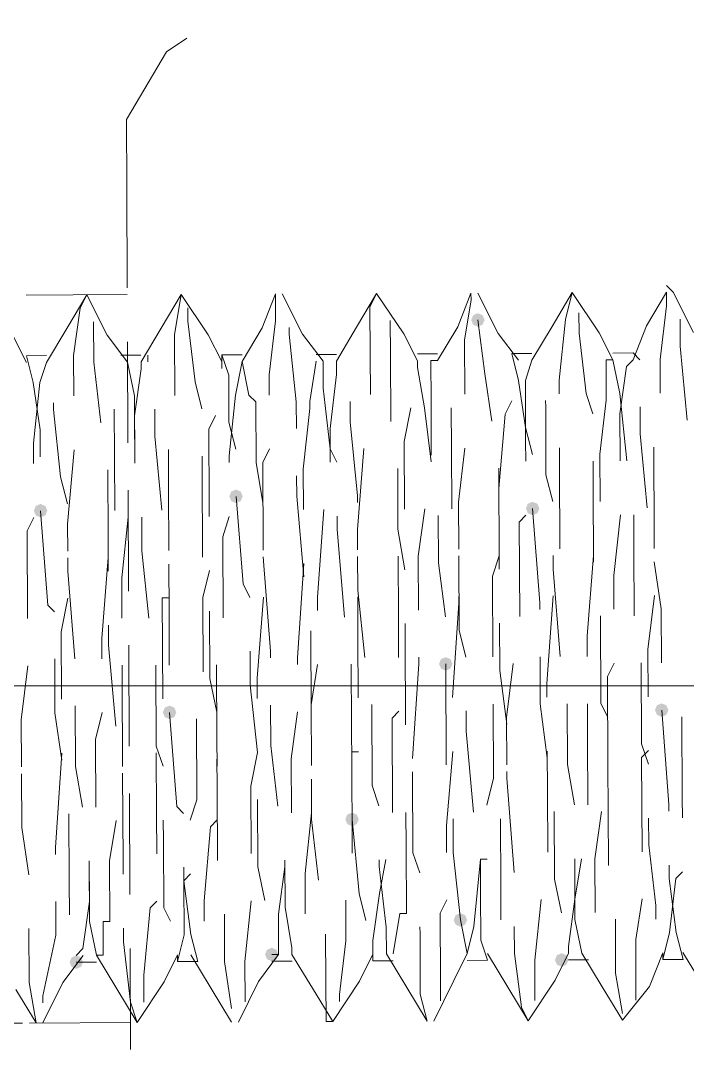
# Model space of a CAD drawing. Header units: millimetres. Extents: x 89051 to 218395, y -330386 to -125649.
# Drawn here: x 100701.64 to 100713.61, y -132844.52 to -132826.04 of the extents above; entities that cross this region are included whole.
import ezdxf

# ---------------------------------------------------------------- set-up
doc = ezdxf.new("R2010")
doc.units = ezdxf.units.MM
doc.header["$LTSCALE"] = 13
for name, pattern in [('1 实线', [0]), ('ACAD_ISO04W100', [30, 24, -3, 0, -3]), ('CENTER', [50.8, 31.75, -6.35, 6.35, -6.35])]:
    doc.linetypes.add(name, pattern=pattern)
doc.layers.get('0').update_dxf_attribs({"color": 1, "linetype": 'CENTER'})
doc.layers.add('C00-00-00', color=7, linetype='Continuous')
doc.layers.add('标注、文本', color=3, linetype='Continuous', lineweight=25)

msp = doc.modelspace()

# ---------------------------------------------------------------- hatches: boundary and pattern name
at = {"layer": 'C00-00-00'}
h = msp.add_hatch(color=256, dxfattribs=at)
h.dxf.hatch_style = 2
h.paths.add_polyline_path([(100709.726, -132831.411), (100709.762, -132831.496), (100709.847, -132831.531), (100709.932, -132831.495), (100709.968, -132831.409), (100709.932, -132831.324), (100709.846, -132831.289), (100709.761, -132831.325)])
h = msp.add_hatch(color=256, dxfattribs=at)
h.dxf.hatch_style = 2
h.paths.add_polyline_path([(100705.384, -132834.577), (100705.42, -132834.662), (100705.505, -132834.697), (100705.59, -132834.661), (100705.626, -132834.575), (100705.59, -132834.49), (100705.504, -132834.455), (100705.419, -132834.491)])
h = msp.add_hatch(color=256, dxfattribs=at)
h.dxf.hatch_style = 2
h.paths.add_polyline_path([(100701.876, -132834.834), (100701.911, -132834.92), (100701.997, -132834.955), (100702.082, -132834.919), (100702.118, -132834.833), (100702.082, -132834.748), (100701.996, -132834.713), (100701.911, -132834.749)])
h = msp.add_hatch(color=256, dxfattribs=at)
h.dxf.hatch_style = 2
h.paths.add_polyline_path([(100710.709, -132834.794), (100710.745, -132834.88), (100710.831, -132834.915), (100710.916, -132834.879), (100710.951, -132834.793), (100710.915, -132834.708), (100710.829, -132834.673), (100710.744, -132834.709)])
h = msp.add_hatch(color=256, dxfattribs=at)
h.dxf.hatch_style = 2
h.paths.add_polyline_path([(100709.149, -132837.585), (100709.185, -132837.67), (100709.27, -132837.705), (100709.355, -132837.669), (100709.391, -132837.584), (100709.355, -132837.498), (100709.269, -132837.463), (100709.184, -132837.499)])
h = msp.add_hatch(color=256, dxfattribs=at)
h.dxf.hatch_style = 2
h.paths.add_polyline_path([(100704.191, -132838.454), (100704.227, -132838.54), (100704.313, -132838.575), (100704.398, -132838.539), (100704.433, -132838.453), (100704.397, -132838.368), (100704.312, -132838.333), (100704.226, -132838.369)])
h = msp.add_hatch(color=256, dxfattribs=at)
h.dxf.hatch_style = 2
h.paths.add_polyline_path([(100713.025, -132838.414), (100713.061, -132838.499), (100713.146, -132838.535), (100713.231, -132838.499), (100713.267, -132838.413), (100713.231, -132838.328), (100713.145, -132838.293), (100713.06, -132838.328)])
h = msp.add_hatch(color=256, dxfattribs=at)
h.dxf.hatch_style = 2
h.paths.add_polyline_path([(100707.467, -132840.375), (100707.503, -132840.461), (100707.589, -132840.496), (100707.674, -132840.46), (100707.709, -132840.374), (100707.673, -132840.289), (100707.588, -132840.254), (100707.502, -132840.29)])
h = msp.add_hatch(color=256, dxfattribs=at)
h.dxf.hatch_style = 2
h.paths.add_polyline_path([(100709.412, -132842.182), (100709.447, -132842.267), (100709.533, -132842.302), (100709.618, -132842.266), (100709.653, -132842.181), (100709.618, -132842.095), (100709.532, -132842.06), (100709.447, -132842.096)])
h = msp.add_hatch(color=256, dxfattribs=at)
h.dxf.hatch_style = 2
h.paths.add_polyline_path([(100706.026, -132842.802), (100706.062, -132842.887), (100706.148, -132842.923), (100706.233, -132842.887), (100706.268, -132842.801), (100706.232, -132842.716), (100706.147, -132842.681), (100706.061, -132842.717)])
h = msp.add_hatch(color=256, dxfattribs=at)
h.dxf.hatch_style = 2
h.paths.add_polyline_path([(100702.517, -132842.939), (100702.553, -132843.024), (100702.639, -132843.06), (100702.724, -132843.024), (100702.759, -132842.938), (100702.723, -132842.853), (100702.638, -132842.818), (100702.553, -132842.854)])
h = msp.add_hatch(color=256, dxfattribs=at)
h.dxf.hatch_style = 2
h.paths.add_polyline_path([(100711.23, -132842.9), (100711.266, -132842.985), (100711.351, -132843.02), (100711.437, -132842.984), (100711.472, -132842.898), (100711.436, -132842.813), (100711.35, -132842.778), (100711.265, -132842.814)])

# ---------------------------------------------------------------- linework, layer by layer
at = {"color": 7, "linetype": '1 实线', "lineweight": 0, "extrusion": (0, 0, -1)}
for centre, major_axis, ratio, start_param, end_param in [((100704.687, -132837.484), (-0.209, 45.982), 0.866025, 2.304713, 7.120065), ((100719.918, -132837.415), (0.157, -34.608), 0.908418, 5.225125, 10.48821), ((100707.833, -132837.47), (0.157, -34.608), 0.908418, 6.283185, 9.424778)]:
    msp.add_ellipse(centre, major_axis=major_axis, ratio=ratio, start_param=start_param, end_param=end_param, dxfattribs=at)
at = {"layer": 'C00-00-00', "lineweight": 15}
for points in [[(100704.258, -132826.595), (100704.62, -132826.351)], [(100703.538, -132827.808), (100704.258, -132826.595)], [(100703.543, -132829.018), (100703.538, -132827.808)], [(100703.551, -132830.834), (100703.543, -132829.018)], [(100713.354, -132830.91), (100713.232, -132830.79)], [(100701.737, -132830.963), (100702.584, -132830.959)], [(100702.466, -132831.565), (100702.826, -132830.958)], [(100702.584, -132830.959), (100703.552, -132830.955)], [(100702.826, -132830.958), (100702.706, -132831.2)], [(100702.826, -132830.958), (100703.192, -132831.682)], [(100704.16, -132831.557), (100704.52, -132830.95)], [(100704.52, -132830.95), (100704.402, -132831.677)], [(100704.52, -132830.95), (100705.007, -132831.674)], [(100705.975, -132831.549), (100706.214, -132830.942)], [(100706.214, -132830.942), (100706.216, -132831.427)], [(100706.335, -132830.942), (100706.701, -132831.666)], [(100707.669, -132831.541), (100708.029, -132830.934)], [(100708.029, -132830.934), (100707.909, -132831.177)], [(100708.029, -132830.934), (100708.517, -132831.658)], [(100709.484, -132831.533), (100709.723, -132830.927)], [(100709.723, -132830.927), (100709.724, -132831.048)], [(100709.844, -132830.926), (100710.211, -132831.65)], [(100711.178, -132831.525), (100711.538, -132830.918)], [(100711.538, -132830.918), (100711.42, -132831.403)], [(100711.538, -132830.918), (100712.026, -132831.642)], [(100712.872, -132831.517), (100713.233, -132830.911)], [(100713.233, -132830.911), (100713.234, -132831.153)], [(100713.354, -132830.91), (100713.72, -132831.634)], [(100702.706, -132831.2), (100702.589, -132832.048)], [(100704.643, -132831.434), (100704.642, -132831.192)], [(100707.909, -132831.177), (100707.913, -132832.024)], [(100709.724, -132831.048), (100709.606, -132831.774)], [(100713.234, -132831.153), (100713.117, -132832.121)], [(100711.42, -132831.403), (100711.304, -132832.492)], [(100711.663, -132831.644), (100711.661, -132831.281)], [(100713.479, -132831.878), (100713.477, -132831.394)], [(100702.105, -132832.171), (100702.466, -132831.565)], [(100702.953, -132832.167), (100702.949, -132831.441)], [(100703.8, -132832.164), (100704.16, -132831.557)], [(100704.769, -132832.522), (100704.643, -132831.434)], [(100705.615, -132832.155), (100705.975, -132831.549)], [(100706.216, -132831.427), (100706.1, -132832.395)], [(100706.459, -132831.667), (100706.459, -132831.546)], [(100707.309, -132832.148), (100707.669, -132831.541)], [(100708.276, -132832.022), (100708.273, -132831.417)], [(100709.124, -132832.139), (100709.484, -132831.533)], [(100709.972, -132832.378), (100709.847, -132831.41)], [(100710.818, -132832.132), (100711.178, -132831.525)], [(100712.633, -132832.123), (100712.872, -132831.517)], [(100701.498, -132831.69), (100701.742, -132832.173)], [(100703.192, -132831.682), (100703.558, -132832.165)], [(100704.402, -132831.677), (100704.407, -132832.766)], [(100705.007, -132831.674), (100705.252, -132832.157)], [(100706.586, -132832.877), (100706.459, -132831.667)], [(100706.701, -132831.666), (100707.067, -132832.149)], [(100708.517, -132831.658), (100708.761, -132832.141)], [(100709.606, -132831.774), (100709.611, -132832.742)], [(100710.211, -132831.65), (100710.576, -132832.133)], [(100711.789, -132832.732), (100711.663, -132831.644)], [(100712.026, -132831.642), (100712.27, -132832.125)], [(100703.564, -132833.617), (100703.556, -132831.802)], [(100713.606, -132833.208), (100713.479, -132831.878)], [(100701.742, -132832.052), (100702.105, -132832.05)], [(100701.742, -132832.052), (100701.865, -132832.535)], [(100702.589, -132832.048), (100702.592, -132832.774)], [(100703.436, -132832.044), (100703.799, -132832.043)], [(100703.921, -132832.163), (100703.92, -132832.042)], [(100705.251, -132832.036), (100705.614, -132832.034)], [(100705.252, -132832.278), (100705.251, -132832.036)], [(100705.251, -132832.036), (100705.374, -132832.398)], [(100706.945, -132832.028), (100707.308, -132832.027)], [(100707.913, -132832.024), (100707.917, -132832.75)], [(100708.282, -132833.232), (100708.276, -132832.022)], [(100708.76, -132832.02), (100709.123, -132832.018)], [(100708.761, -132832.141), (100708.761, -132832.262)], [(100709.124, -132832.139), (100709.003, -132832.14)], [(100709.003, -132832.14), (100709.006, -132832.866)], [(100710.454, -132832.012), (100710.817, -132832.011)], [(100710.454, -132832.012), (100710.578, -132832.496)], [(100710.818, -132832.132), (100710.699, -132832.495)], [(100712.149, -132832.126), (100712.27, -132832.125)], [(100712.152, -132832.731), (100712.149, -132832.126)], [(100712.269, -132832.004), (100712.632, -132832.002)], [(100712.27, -132832.125), (100712.394, -132832.73)], [(100712.633, -132832.123), (100712.513, -132832.245)], [(100712.754, -132832.123), (100712.632, -132832.002)], [(100713.117, -132832.121), (100713.12, -132832.726)], [(100702.105, -132832.171), (100701.986, -132832.535)], [(100703.078, -132833.256), (100702.953, -132832.167)], [(100703.558, -132832.165), (100703.681, -132832.769)], [(100703.8, -132832.285), (100703.683, -132833.132)], [(100703.8, -132832.164), (100703.8, -132832.285)], [(100705.615, -132832.155), (100705.496, -132832.761)], [(100705.738, -132832.76), (100705.615, -132832.155)], [(100706.828, -132832.876), (100706.946, -132832.149)], [(100707.067, -132832.149), (100707.069, -132832.633)], [(100707.309, -132832.148), (100707.31, -132832.39)], [(100708.761, -132832.262), (100708.886, -132832.987)], [(100712.513, -132832.245), (100712.395, -132833.093)], [(100705.374, -132832.398), (100705.378, -132833.245)], [(100706.1, -132832.395), (100706.101, -132832.758)], [(100707.31, -132832.39), (100707.193, -132833.358)], [(100710.097, -132833.224), (100709.972, -132832.378)], [(100710.578, -132832.496), (100710.702, -132833.342)], [(100710.699, -132832.495), (100710.704, -132833.584)], [(100711.304, -132832.492), (100711.305, -132832.734)], [(100701.865, -132832.535), (100701.99, -132833.382)], [(100701.986, -132832.535), (100701.87, -132833.624)], [(100704.892, -132833.006), (100704.769, -132832.522)], [(100707.069, -132832.633), (100707.195, -132833.721)], [(100703.681, -132832.769), (100703.687, -132833.979)], [(100705.496, -132832.761), (100705.38, -132833.85)], [(100705.86, -132832.88), (100705.738, -132832.76)], [(100705.865, -132833.969), (100705.86, -132832.88)], [(100706.588, -132833.361), (100706.586, -132832.877)], [(100706.829, -132832.997), (100706.828, -132832.876)], [(100707.556, -132833.236), (100707.554, -132832.873)], [(100709.006, -132832.866), (100709.011, -132833.834)], [(100710.338, -132833.102), (100710.458, -132832.859)], [(100711.064, -132832.978), (100711.063, -132832.857)], [(100711.911, -132833.095), (100711.789, -132832.732)], [(100712.036, -132833.82), (100712.152, -132832.852)], [(100712.152, -132832.852), (100712.152, -132832.731)], [(100712.394, -132832.73), (100712.52, -132833.939)], [(100702.23, -132833.018), (100702.23, -132832.897)], [(100702.357, -132834.227), (100702.23, -132833.018)], [(100703.323, -132833.86), (100703.319, -132833.013)], [(100704.048, -132833.494), (100704.045, -132833.009)], [(100706.712, -132834.086), (100706.829, -132832.997)], [(100708.525, -132833.594), (100708.644, -132832.989)], [(100708.886, -132832.987), (100709.011, -132833.955)], [(100709.373, -132833.711), (100709.37, -132832.985)], [(100711.069, -132834.188), (100711.064, -132832.978)], [(100712.76, -132833.454), (100712.758, -132832.97)], [(100703.683, -132833.132), (100703.687, -132833.979)], [(100705.015, -132833.368), (100705.135, -132833.126)], [(100705.378, -132833.245), (100705.501, -132833.729)], [(100707.683, -132834.566), (100707.556, -132833.236)], [(100710.223, -132834.434), (100710.338, -132833.102)], [(100712.395, -132833.093), (100712.399, -132833.94)], [(100701.99, -132833.382), (100701.992, -132833.866)], [(100705.021, -132834.699), (100705.015, -132833.368)], [(100707.193, -132833.358), (100707.196, -132833.963)], [(100710.702, -132833.342), (100710.826, -132833.826)], [(100701.87, -132833.624), (100701.872, -132833.987)], [(100704.175, -132834.824), (100704.048, -132833.494)], [(100708.531, -132834.804), (100708.525, -132833.594)], [(100710.704, -132833.584), (100710.705, -132833.947)], [(100712.887, -132834.784), (100712.76, -132833.454)], [(100702.597, -132833.742), (100702.482, -132835.074)], [(100704.291, -132833.734), (100704.294, -132834.46)], [(100706.106, -132833.726), (100705.986, -132833.969)], [(100707.195, -132833.721), (100707.317, -132833.963)], [(100707.8, -132833.718), (100707.685, -132835.171)], [(100709.378, -132834.8), (100709.373, -132833.711)], [(100709.615, -132833.71), (100709.498, -132834.679)], [(100711.309, -132833.703), (100711.311, -132834.066)], [(100713.003, -132833.695), (100713.01, -132835.268)], [(100703.328, -132834.828), (100703.323, -132833.86)], [(100704.897, -132834.095), (100704.896, -132833.853)], [(100705.38, -132833.85), (100705.381, -132833.971)], [(100705.989, -132834.695), (100705.865, -132833.969)], [(100705.986, -132833.969), (100705.993, -132835.542)], [(100711.917, -132834.426), (100711.915, -132833.942)], [(100712.04, -132834.667), (100712.036, -132833.82)], [(100703.209, -132835.312), (100703.203, -132834.102)], [(100704.905, -132835.668), (100704.897, -132834.095)], [(100706.716, -132834.812), (100706.712, -132834.086)], [(100708.412, -132835.168), (100708.407, -132834.079)], [(100710.229, -132835.765), (100710.222, -132834.071)], [(100711.311, -132834.066), (100711.317, -132835.518)], [(100702.48, -132834.711), (100702.357, -132834.227)], [(100706.594, -132834.571), (100706.592, -132834.208)], [(100711.192, -132834.671), (100711.069, -132834.188)], [(100703.576, -132836.279), (100703.568, -132834.464)], [(100704.294, -132834.46), (100704.299, -132835.55)], [(100710.224, -132834.676), (100710.223, -132834.434)], [(100711.923, -132835.757), (100711.917, -132834.426)], [(100705.022, -132834.941), (100705.021, -132834.699)], [(100705.505, -132834.576), (100705.633, -132836.149)], [(100706.721, -132836.023), (100706.594, -132834.571)], [(100707.683, -132834.687), (100707.683, -132834.566)], [(100709.498, -132834.679), (100709.502, -132835.526)], [(100701.997, -132834.834), (100702.125, -132836.527)], [(100707.079, -132834.811), (100706.965, -132836.384)], [(100708.894, -132834.803), (100708.777, -132835.65)], [(100710.71, -132834.915), (100710.589, -132835.037)], [(100710.83, -132834.794), (100710.959, -132836.487)], [(100712.404, -132834.908), (100712.288, -132835.997)], [(100712.646, -132834.907), (100712.648, -132835.512)], [(100701.876, -132834.955), (100701.756, -132835.198)], [(100702.482, -132835.074), (100702.484, -132835.558)], [(100703.57, -132834.948), (100703.454, -132836.037)], [(100703.812, -132834.947), (100703.815, -132835.552)], [(100705.385, -132834.94), (100705.266, -132835.303)], [(100707.321, -132834.931), (100707.322, -132835.173)], [(100709.136, -132834.922), (100709.14, -132835.77)], [(100710.589, -132835.037), (100710.597, -132836.731)], [(100701.756, -132835.198), (100701.763, -132836.771)], [(100707.322, -132835.173), (100707.451, -132836.745)], [(100707.685, -132835.171), (100707.687, -132835.534)], [(100708.536, -132835.893), (100708.412, -132835.168)], [(100713.01, -132835.268), (100713.011, -132835.51)], [(100703.212, -132835.917), (100703.209, -132835.312)], [(100705.266, -132835.303), (100705.273, -132836.755)], [(100703.815, -132835.552), (100703.941, -132836.761)], [(100707.69, -132836.26), (100707.688, -132835.655)], [(100708.419, -132836.741), (100708.414, -132835.652)], [(100708.777, -132835.65), (100708.781, -132836.618)], [(100709.509, -132836.978), (100709.503, -132835.647)], [(100710.109, -132836.007), (100710.229, -132835.644)], [(100711.198, -132835.881), (100711.197, -132835.639)], [(100711.809, -132837.089), (100711.923, -132835.636)], [(100712.648, -132835.512), (100712.654, -132836.722)], [(100702.486, -132835.921), (100702.484, -132835.679)], [(100703.096, -132837.128), (100703.21, -132835.675)], [(100704.304, -132836.639), (100704.3, -132835.792)], [(100706.122, -132837.356), (100705.994, -132835.663)], [(100706.607, -132837.475), (100706.72, -132835.781)], [(100709.14, -132835.77), (100709.266, -132836.737)], [(100710.23, -132835.886), (100710.229, -132835.765)], [(100713.137, -132836.598), (100713.013, -132835.752)], [(100702.614, -132837.493), (100702.486, -132835.921)], [(100704.908, -132836.394), (100705.027, -132835.909)], [(100710.116, -132837.459), (100710.109, -132836.007)], [(100711.326, -132837.454), (100711.198, -132835.881)], [(100712.288, -132835.997), (100712.29, -132836.602)], [(100703.454, -132836.037), (100703.457, -132836.763)], [(100705.633, -132836.149), (100705.755, -132836.39)], [(100704.303, -132836.397), (100704.182, -132836.397)], [(100704.182, -132836.397), (100704.19, -132838.212)], [(100704.914, -132837.725), (100704.908, -132836.394)], [(100705.997, -132836.389), (100705.883, -132837.841)], [(100706.965, -132836.384), (100706.966, -132836.626)], [(100707.817, -132837.47), (100707.69, -132836.26)], [(100707.691, -132836.381), (100707.694, -132837.107)], [(100709.506, -132836.373), (100709.507, -132836.494)], [(100711.2, -132836.365), (100711.086, -132837.939)], [(100713.015, -132836.357), (100712.899, -132837.326)], [(100702.125, -132836.527), (100702.247, -132836.648)], [(100702.488, -132836.405), (100702.369, -132837.01)], [(100709.507, -132836.494), (100709.393, -132838.189)], [(100710.959, -132836.487), (100710.959, -132836.608)], [(100704.308, -132837.607), (100704.304, -132836.639)], [(100705.035, -132837.845), (100705.03, -132836.635)], [(100708.422, -132837.467), (100708.419, -132836.741)], [(100712.056, -132838.297), (100712.049, -132836.724)], [(100713.142, -132837.566), (100713.137, -132836.598)], [(100703.218, -132837.249), (100703.216, -132836.886)], [(100708.541, -132837.103), (100708.54, -132836.861)], [(100710.238, -132837.701), (100710.234, -132836.854)], [(100702.369, -132837.01), (100702.375, -132838.22)], [(100703.098, -132837.491), (100703.096, -132837.128)], [(100706.853, -132838.442), (100706.847, -132836.99)], [(100707.694, -132837.107), (100707.699, -132838.196)], [(100708.548, -132838.676), (100708.541, -132837.103)], [(100709.632, -132837.461), (100709.509, -132836.978)], [(100711.81, -132837.452), (100711.809, -132837.089)], [(100703.345, -132838.7), (100703.218, -132837.249)], [(100703.589, -132839.062), (100703.581, -132837.247)], [(100702.251, -132837.495), (100702.255, -132838.463)], [(100705.759, -132837.358), (100705.762, -132837.963)], [(100706.123, -132837.477), (100706.122, -132837.356)], [(100706.607, -132837.596), (100706.607, -132837.475)], [(100708.785, -132837.465), (100708.786, -132837.586)], [(100710.963, -132837.455), (100710.967, -132838.302)], [(100712.899, -132837.326), (100712.903, -132838.173)], [(100701.767, -132837.618), (100701.651, -132838.587)], [(100703.461, -132837.61), (100703.462, -132837.852)], [(100704.066, -132837.608), (100704.073, -132839.06)], [(100705.155, -132837.603), (100705.161, -132838.934)], [(100706.97, -132837.595), (100706.853, -132838.321)], [(100707.575, -132837.592), (100707.58, -132838.681)], [(100708.786, -132837.586), (100708.672, -132839.281)], [(100709.27, -132837.584), (100709.278, -132839.399)], [(100710.48, -132837.579), (100710.363, -132838.547)], [(100712.295, -132837.57), (100712.175, -132837.813)], [(100712.779, -132837.568), (100712.785, -132839.02)], [(100703.462, -132837.852), (100703.47, -132839.426)], [(100705.159, -132838.45), (100705.035, -132837.845)], [(100705.883, -132837.841), (100705.884, -132838.205)], [(100710.364, -132838.668), (100710.238, -132837.701)], [(100712.175, -132837.813), (100712.182, -132839.386)], [(100705.762, -132837.963), (100705.889, -132839.173)], [(100711.086, -132837.939), (100711.087, -132838.181)], [(100702.622, -132839.429), (100702.618, -132838.34)], [(100706.13, -132839.05), (100706.127, -132838.324)], [(100706.853, -132838.321), (100706.858, -132839.41)], [(100707.948, -132839.768), (100707.942, -132838.316)], [(100709.638, -132838.792), (100709.636, -132838.429)], [(100710.126, -132839.637), (100710.12, -132838.306)], [(100710.967, -132838.302), (100711.092, -132839.27)], [(100711.456, -132839.389), (100711.451, -132838.3)], [(100711.817, -132838.904), (100711.814, -132838.299)], [(100712.178, -132838.539), (100712.056, -132838.297)], [(100713.274, -132840.107), (100713.146, -132838.414)], [(100701.651, -132838.587), (100701.654, -132839.434)], [(100702.255, -132838.463), (100702.38, -132839.31)], [(100702.983, -132838.944), (100703.102, -132838.459)], [(100704.441, -132840.147), (100704.312, -132838.454)], [(100704.803, -132840.025), (100704.797, -132838.572)], [(100706.494, -132839.291), (100706.611, -132838.443)], [(100706.855, -132838.805), (100706.853, -132838.442)], [(100708.306, -132838.557), (100708.426, -132838.435)], [(100708.314, -132840.251), (100708.306, -132838.557)], [(100710.363, -132838.547), (100710.367, -132839.394)], [(100713.516, -132839.985), (100713.509, -132838.533)], [(100707.58, -132838.681), (100707.584, -132839.407)], [(100709.766, -132840.244), (100709.638, -132838.792)], [(100702.989, -132840.154), (100702.983, -132838.944)], [(100705.161, -132838.934), (100705.164, -132839.418)], [(100711.822, -132840.114), (100711.817, -132838.904)], [(100704.073, -132839.06), (100704.196, -132839.422)], [(100706.256, -132840.139), (100706.13, -132839.05)], [(100707.704, -132839.164), (100707.583, -132839.165)], [(100707.583, -132839.165), (100707.591, -132840.98)], [(100709.398, -132839.157), (100709.283, -132840.488)], [(100711.092, -132839.149), (100711.095, -132839.875)], [(100712.785, -132839.02), (100712.908, -132839.383)], [(100712.907, -132839.141), (100712.786, -132839.262)], [(100702.379, -132839.189), (100702.266, -132840.883)], [(100704.073, -132839.181), (100704.078, -132840.27)], [(100705.165, -132839.781), (100705.163, -132839.297)], [(100705.889, -132839.173), (100705.77, -132839.778)], [(100706.499, -132840.259), (100706.494, -132839.291)], [(100712.786, -132839.262), (100712.794, -132840.956)], [(100702.747, -132840.155), (100702.622, -132839.429)], [(100708.68, -132840.975), (100708.673, -132839.523)], [(100710.368, -132839.636), (100710.367, -132839.515)], [(100711.58, -132840.115), (100711.456, -132839.389)], [(100712.186, -132840.233), (100712.182, -132839.386)], [(100701.659, -132840.523), (100701.655, -132839.555)], [(100703.477, -132841.12), (100703.47, -132839.547)], [(100706.862, -132840.378), (100706.859, -132839.652)], [(100710.007, -132840.122), (100710.126, -132839.637)], [(100710.497, -132841.33), (100710.368, -132839.636)], [(100703.601, -132841.724), (100703.593, -132839.909)], [(100705.171, -132841.112), (100705.165, -132839.781)], [(100705.77, -132839.778), (100705.776, -132840.988)], [(100708.071, -132840.131), (100707.948, -132839.768)], [(100711.095, -132839.875), (100711.1, -132840.964)], [(100704.684, -132840.388), (100704.803, -132840.025)], [(100705.892, -132840.02), (100705.898, -132841.23)], [(100713.517, -132840.348), (100713.516, -132839.985)], [(100702.505, -132840.277), (100702.511, -132841.487)], [(100704.078, -132840.27), (100704.082, -132840.996)], [(100704.562, -132840.268), (100704.441, -132840.147)], [(100706.862, -132840.257), (100706.745, -132841.347)], [(100708.556, -132840.25), (100708.558, -132840.855)], [(100711.218, -132840.237), (100711.223, -132841.447)], [(100712.065, -132840.234), (100711.948, -132841.081)], [(100712.19, -132841.201), (100712.186, -132840.233)], [(100713.275, -132840.228), (100713.274, -132840.107)], [(100703.353, -132840.394), (100703.235, -132841.121)], [(100704.2, -132840.39), (100704.202, -132840.753)], [(100705.168, -132840.386), (100705.048, -132840.507)], [(100706.988, -132841.467), (100706.862, -132840.378)], [(100707.588, -132840.375), (100707.715, -132841.705)], [(100709.403, -132840.367), (100709.406, -132840.972)], [(100710.25, -132840.363), (100710.256, -132841.573)], [(100712.912, -132840.351), (100712.915, -132840.835)], [(100701.784, -132841.369), (100701.659, -132840.523)], [(100705.048, -132840.507), (100704.933, -132841.839)], [(100709.283, -132840.488), (100709.285, -132840.972)], [(100704.202, -132840.753), (100704.207, -132841.963)], [(100712.915, -132840.835), (100713.041, -132841.923)], [(100702.266, -132840.883), (100702.267, -132841.004)], [(100708.558, -132840.855), (100708.564, -132842.065)], [(100708.803, -132841.337), (100708.68, -132840.975)], [(100709.406, -132840.972), (100709.532, -132842.181)], [(100702.875, -132841.848), (100702.872, -132841.122)], [(100702.877, -132842.211), (100702.872, -132841.122)], [(100703.235, -132841.121), (100703.24, -132842.21)], [(100703.478, -132841.362), (100703.477, -132841.12)], [(100706.385, -132841.954), (100706.381, -132841.106)], [(100708.076, -132841.22), (100708.075, -132841.099)], [(100708.078, -132841.704), (100708.196, -132841.098)], [(100709.775, -132842.301), (100709.891, -132841.091)], [(100709.891, -132841.091), (100710.012, -132841.09)], [(100709.893, -132841.696), (100709.891, -132841.091)], [(100711.59, -132842.172), (100711.585, -132841.083)], [(100711.588, -132841.809), (100711.706, -132841.082)], [(100711.948, -132841.081), (100711.952, -132842.049)], [(100713.28, -132841.438), (100713.279, -132841.196)], [(100704.568, -132841.478), (100704.567, -132841.236)], [(100704.568, -132841.478), (100704.688, -132841.356)], [(100705.898, -132841.23), (100706.022, -132841.834)], [(100706.265, -132842.075), (100706.382, -132841.227)], [(100706.745, -132841.347), (100706.749, -132842.073)], [(100708.202, -132842.308), (100708.076, -132841.22)], [(100713.401, -132841.438), (100713.522, -132841.316)], [(100702.511, -132841.487), (100702.514, -132842.092)], [(100704.572, -132842.446), (100704.568, -132841.478)], [(100704.693, -132842.445), (100704.568, -132841.478)], [(100710.256, -132841.573), (100710.259, -132842.178)], [(100711.223, -132841.447), (100711.347, -132842.052)], [(100713.406, -132842.406), (100713.28, -132841.438)], [(100713.285, -132842.406), (100713.401, -132841.438)], [(100707.715, -132841.705), (100707.838, -132842.189)], [(100707.961, -132842.551), (100708.078, -132841.704)], [(100709.897, -132842.543), (100709.893, -132841.696)], [(100702.27, -132841.851), (100702.273, -132842.456)], [(100702.758, -132842.696), (100702.875, -132841.848)], [(100704.086, -132841.843), (100703.965, -132841.965)], [(100704.933, -132841.839), (100704.934, -132842.202)], [(100705.78, -132841.835), (100705.664, -132842.925)], [(100707.474, -132841.828), (100707.477, -132842.554)], [(100709.289, -132841.819), (100709.169, -132842.062)], [(100710.983, -132841.812), (100710.867, -132842.901)], [(100711.471, -132842.656), (100711.588, -132841.809)], [(100712.798, -132841.803), (100712.68, -132842.53)], [(100713.041, -132841.923), (100713.042, -132842.165)], [(100703.965, -132841.965), (100703.85, -132843.175)], [(100704.207, -132841.963), (100704.329, -132842.205)], [(100705.301, -132842.927), (100705.297, -132842.079)], [(100706.268, -132842.801), (100706.265, -132842.075)], [(100706.51, -132842.679), (100706.385, -132841.954)], [(100708.443, -132842.065), (100708.325, -132842.792)], [(100708.564, -132842.065), (100708.443, -132842.065)], [(100709.169, -132842.062), (100709.174, -132843.272)], [(100703.001, -132842.816), (100702.877, -132842.211)], [(100703.24, -132842.21), (100703.119, -132842.21)], [(100703.119, -132842.21), (100703.122, -132842.815)], [(100708.204, -132842.792), (100708.202, -132842.308)], [(100708.808, -132842.427), (100708.807, -132842.306)], [(100709.532, -132842.181), (100709.656, -132842.786)], [(100709.656, -132842.786), (100709.775, -132842.301)], [(100710.503, -132842.782), (100710.501, -132842.298)], [(100711.713, -132842.776), (100711.59, -132842.172)], [(100712.32, -132843.137), (100712.316, -132842.169)], [(100701.793, -132843.305), (100701.789, -132842.337)], [(100702.273, -132842.456), (100702.036, -132843.546)], [(100703.484, -132842.572), (100703.483, -132842.33)], [(100704.454, -132842.93), (100704.572, -132842.446)], [(100704.817, -132842.929), (100704.693, -132842.445)], [(100707.117, -132843.281), (100707.113, -132842.434)], [(100708.812, -132843.516), (100708.808, -132842.427)], [(100713.166, -132842.891), (100713.285, -132842.406)], [(100713.529, -132842.889), (100713.406, -132842.406)], [(100703.61, -132843.66), (100703.484, -132842.572)], [(100706.51, -132842.8), (100706.51, -132842.679)], [(100707.477, -132842.554), (100707.36, -132843.522)], [(100707.963, -132842.914), (100707.961, -132842.551)], [(100710.02, -132842.905), (100709.897, -132842.543)], [(100711.471, -132842.777), (100711.471, -132842.656)], [(100712.68, -132842.53), (100712.685, -132843.619)], [(100702.759, -132842.817), (100702.398, -132843.303)], [(100702.638, -132842.818), (100702.758, -132842.696)], [(100703.122, -132842.815), (100703.001, -132842.816)], [(100703.367, -132843.419), (100703.001, -132842.816)], [(100703.614, -132844.507), (100703.605, -132842.692)], [(100704.453, -132842.809), (100704.213, -132843.294)], [(100704.453, -132842.809), (100704.454, -132842.93)], [(100705.061, -132843.412), (100704.695, -132842.808)], [(100706.268, -132842.801), (100705.907, -132843.287)], [(100706.147, -132842.802), (100706.268, -132842.801)], [(100706.876, -132843.403), (100706.51, -132842.8)], [(100707.962, -132842.793), (100707.722, -132843.279)], [(100708.57, -132843.396), (100708.204, -132842.792)], [(100709.656, -132842.786), (100709.416, -132843.271)], [(100710.385, -132843.387), (100710.019, -132842.784)], [(100710.629, -132843.749), (100710.503, -132842.782)], [(100711.471, -132842.777), (100711.232, -132843.263)], [(100712.079, -132843.38), (100711.713, -132842.776)], [(100713.165, -132842.77), (100712.926, -132843.376)], [(100713.165, -132842.77), (100713.166, -132842.891)], [(100713.894, -132843.371), (100713.528, -132842.768)], [(100703.001, -132842.937), (100702.638, -132842.939)], [(100704.817, -132842.929), (100704.454, -132842.93)], [(100705.425, -132843.773), (100705.301, -132842.927)], [(100705.664, -132842.925), (100705.667, -132843.651)], [(100706.511, -132842.921), (100706.148, -132842.923)], [(100708.326, -132842.913), (100707.963, -132842.914)], [(100710.02, -132842.905), (100709.657, -132842.907)], [(100710.867, -132842.901), (100710.87, -132843.627)], [(100711.835, -132842.897), (100711.472, -132842.898)], [(100713.529, -132842.889), (100713.166, -132842.891)], [(100703.85, -132843.175), (100703.852, -132843.659)], [(100712.444, -132843.862), (100712.32, -132843.137)], [(100701.917, -132844.031), (100701.793, -132843.305)], [(100702.398, -132843.303), (100702.038, -132844.03)], [(100703.732, -132844.023), (100703.367, -132843.419)], [(100704.213, -132843.294), (100703.732, -132844.023)], [(100705.427, -132844.015), (100705.061, -132843.412)], [(100705.907, -132843.287), (100705.548, -132844.014)], [(100707.242, -132844.007), (100706.876, -132843.403)], [(100707.121, -132844.007), (100707.117, -132843.281)], [(100707.722, -132843.279), (100707.242, -132844.007)], [(100708.936, -132843.999), (100708.57, -132843.396)], [(100709.416, -132843.271), (100709.057, -132843.999)], [(100709.174, -132843.272), (100709.176, -132843.635)], [(100710.751, -132843.991), (100710.385, -132843.387)], [(100711.232, -132843.263), (100710.751, -132843.991)], [(100712.445, -132843.983), (100712.079, -132843.38)], [(100712.926, -132843.376), (100712.445, -132843.983)], [(100701.917, -132844.031), (100701.552, -132843.428)], [(100702.036, -132843.546), (100702.037, -132843.667)], [(100707.36, -132843.522), (100707.361, -132843.643)], [(100708.936, -132843.999), (100708.812, -132843.516)], [(100703.732, -132844.023), (100703.61, -132843.66)], [(100710.751, -132843.991), (100710.629, -132843.749)], [(100701.675, -132844.032), (100700.949, -132844.035)], [(100703.611, -132844.023), (100701.796, -132844.032)], [(100707.242, -132844.007), (100707.121, -132844.007)]]:
    msp.add_lwpolyline(points, dxfattribs=at)
at = {"layer": '标注、文本', "color": 1, "linetype": 'ACAD_ISO04W100', "lineweight": 15}
msp.add_line((100860.066, -132837.98), (100331.066, -132837.98), dxfattribs=at)

doc.saveas('drawing.dxf')
